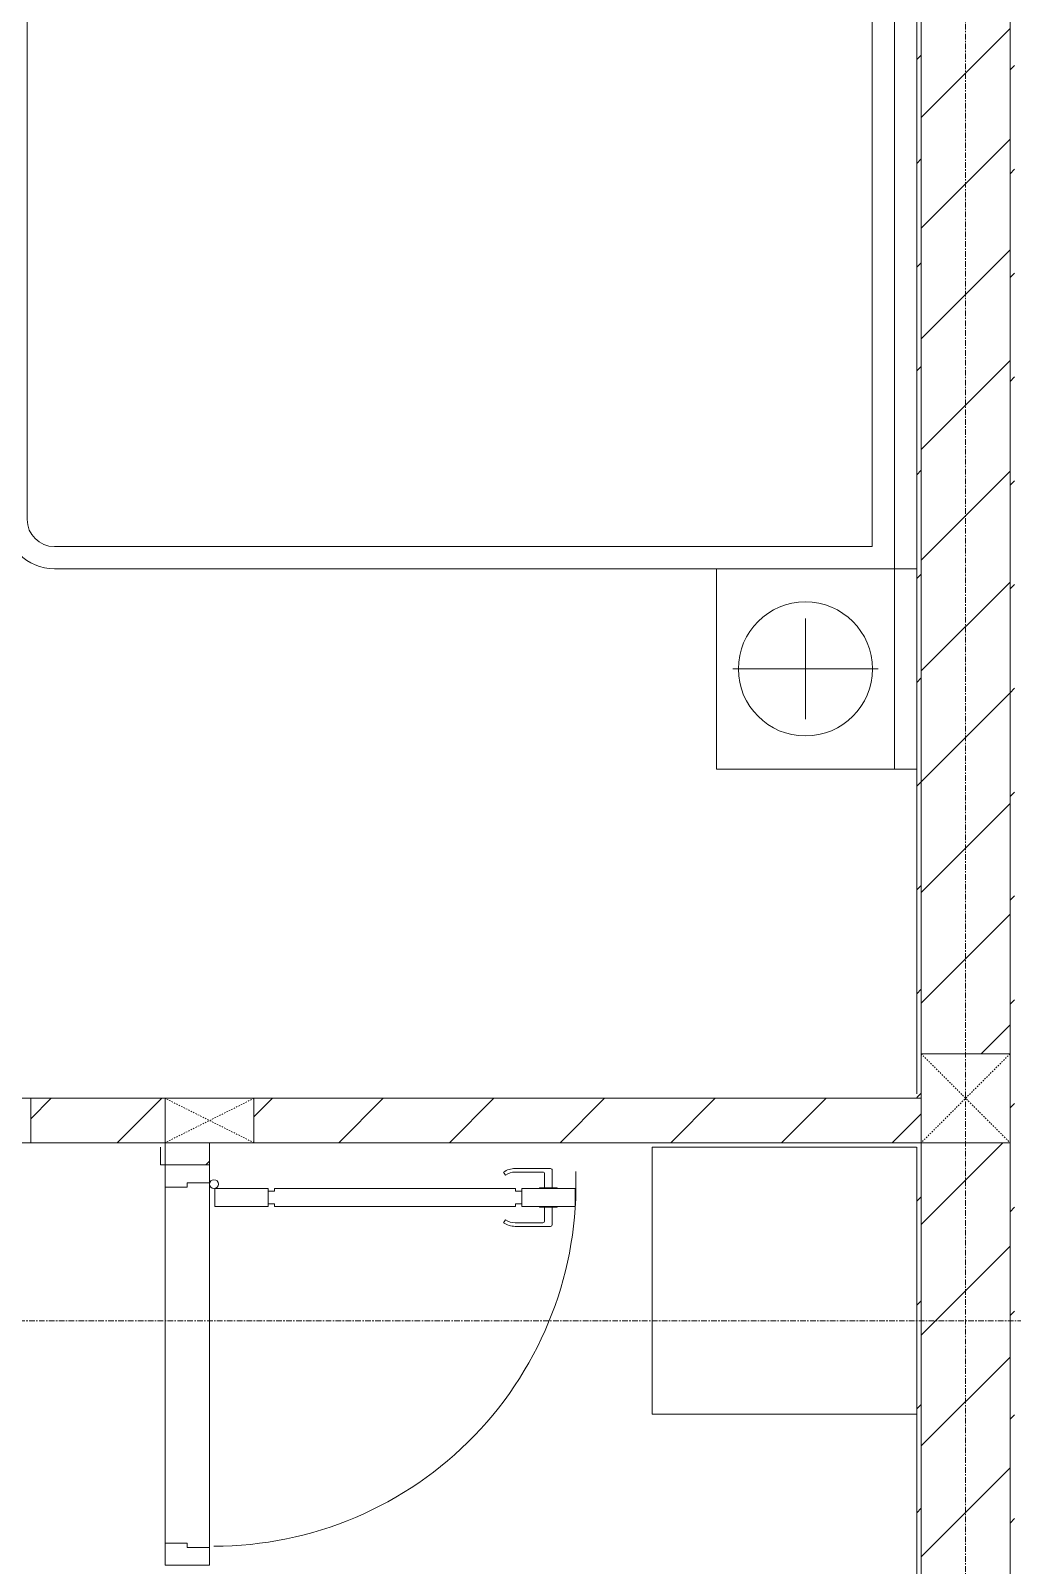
# Model space of a CAD drawing. Header units: millimetres. Extents: x 5357 to 201988, y -16345 to 109895.
# Drawn here: x 106051 to 108258, y 27887 to 31337 of the extents above; entities that cross this region are included whole.
import ezdxf

# ---------------------------------------------------------------- set-up
doc = ezdxf.new("R2010")
doc.units = ezdxf.units.MM
doc.linetypes.add('Dash', pattern=[6, 3, -3])
doc.linetypes.add('Grid Line', pattern=[22.225, 12.7, -3.175, 3.175, -3.175])
for name, color, linetype, lineweight in [('0-1', 7, 'Continuous', 5), ('A-DETL-GENF-1', 53, 'Continuous', 9), ('A-DOOR-1', 53, 'Continuous', 9), ('A-FLOR-1', 10, 'Continuous', 9), ('A-FLOR-2', 53, 'Continuous', 9), ('A-WALL', 113, 'Continuous', 9), ('A-WALL-1', 9, 'Continuous', 18), ('A-WALL-2', 53, 'Continuous', 9), ('A-WALL-4', 113, 'Continuous', 18), ('A-WALL-PATT-1', 10, 'Continuous', 9), ('A-WALL-PATT-2', 53, 'Continuous', 9), ('A-WALL-PATT-3', 111, 'Continuous', 9), ('G-IMPT-1', 254, 'Continuous', 9), ('I-FURN-1', 53, 'Continuous', 9), ('I-WALL-1', 9, 'Continuous', 18), ('S-COLS', 52, 'Continuous', 9), ('S-COLS-2', 9, 'Continuous', 18), ('S-COLS-4', 53, 'Continuous', 9), ('S-COLS-5', 52, 'Continuous', 18), ('S-COLS-6', 52, 'Dash', 9), ('S-COLS-HDLN', 52, 'Dash', 9), ('S-COLS-HDLN-1', 53, 'Dash', 9), ('S-GRID-1', 1, 'Grid Line', 9)]:
    doc.layers.add(name, color=color, linetype=linetype, lineweight=lineweight)
pattern_1 = [(45, (0, 0), (-124.4508, 124.4508), [])]
pattern_2 = [(45, (0, 0), (-116.67262, 116.67262), [])]

# ---------------------------------------------------------------- blocks, each defined once
blk = doc.blocks.new('NCV_TKTC_KET CAU_rvt-1-TKCS_MB SÂN ĐƯỜNG NỘI BỘ')
at = {"layer": 'A-FLOR-1'}
for p, q in [((106552.6, 28836.9), (106452.6, 28836.9)), ((106452.6, 28836.9), (106452.6, 28786.9)), ((106452.6, 28786.9), (106452.6, 28836.9)), ((106452.6, 28836.9), (106552.6, 28836.9)), ((106552.6, 28836.9), (106452.6, 28836.9)), ((106452.6, 28836.9), (106452.6, 28786.9)), ((107033.7, 28836.9), (106552.6, 28836.9)), ((106552.6, 28836.9), (107033.7, 28836.9)), ((107033.7, 28836.9), (106552.6, 28836.9)), ((106452.6, 28786.9), (106452.6, 28746.9)), ((106452.6, 28746.9), (106452.6, 28786.9)), ((106452.6, 28786.9), (106452.6, 28746.9)), ((106452.6, 28746.9), (106452.6, 27926.9)), ((106452.6, 27926.9), (106452.6, 28746.9)), ((106452.6, 28746.9), (106452.6, 27926.9)), ((106452.6, 27926.9), (106452.6, 27886.9)), ((106452.6, 27886.9), (106452.6, 27926.9)), ((106452.6, 27926.9), (106452.6, 27886.9))]:
    blk.add_line(p, q, dxfattribs=at)
blk = doc.blocks.new('DOOR_CW_01 CANH MO-PANEL KINH - DIW_01-900x2200-CỬA GỖ VÂN LAMINATE-553393-TKCS_MB SÂN ĐƯỜNG NỘI BỘ')
at = {"layer": 'A-DETL-GENF-1'}
for p, q in [((-397, 872), (-357, 872)), ((-397, 752), (-397, 872)), ((-357, 872), (-357, 752)), ((-399, 831.8), (-397, 831.8)), ((-399, 792.2), (-399, 831.8)), ((-397, 792.2), (-397, 831.8)), ((-357, 792.2), (-357, 831.8)), ((-355, 831.8), (-357, 831.8)), ((-355, 792.2), (-355, 831.8)), ((-442, 737), (-442, 816.5)), ((-399, 820.5), (-438, 820.5)), ((-434, 799.5), (-434, 737)), ((-399, 803.5), (-430, 803.5)), ((-355, 820.5), (-316, 820.5)), ((-355, 803.5), (-324, 803.5)), ((-320, 799.5), (-320, 737)), ((-312, 737), (-312, 816.5)), ((-397, 792.2), (-399, 792.2)), ((-357, 792.2), (-355, 792.2)), ((-357, 752), (-397, 752)), ((-397, 738), (-391, 738)), ((-397, 738), (-397, 196)), ((-363, 752), (-391, 752)), ((-391, 752), (-391, 738)), ((-363, 738), (-363, 752)), ((-357, 738), (-363, 738)), ((-357, 196), (-357, 738)), ((-433.9, 711.2), (-427.3, 715.8)), ((-320.1, 711.2), (-326.7, 715.8)), ((-397, 196), (-391, 196)), ((-357, 182), (-397, 182)), ((-397, 182), (-397, 62)), ((-391, 196), (-391, 182)), ((-391, 182), (-363, 182)), ((-357, 196), (-363, 196)), ((-363, 182), (-363, 196)), ((-357, 62), (-357, 182)), ((-397, 62), (-357, 62))]:
    blk.add_line(p, q, dxfattribs=at)
blk.add_circle((-407, 60), 10, dxfattribs=at)
for centre, radius, start, end in [((-407, 60), 814, 360, 92), ((-438, 816.5), 4, 90, 180), ((-430, 799.5), 4, 90, 180), ((-324, 799.5), 4, 360, 90), ((-316, 816.5), 4, 0, 90), ((-397, 737), 45, 180, 215), ((-397, 737), 37, 180, 215), ((-357, 737), 37, 325, 0), ((-357, 737), 45, 325, 0)]:
    blk.add_arc(centre, radius, start, end, dxfattribs=at)
at = {"layer": 'A-DOOR-1'}
for p, q in [((-410, 50), (-450, 50)), ((-450, 50), (-450, -50)), ((-410, 0), (-410, 50)), ((-407, 50), (-382, 50)), ((450, 50), (410, 50)), ((410, 50), (410, 0)), ((450, -50), (450, 50)), ((-400, 0), (-410, 0)), ((-400, -50), (-400, 0)), ((410, 0), (400, 0)), ((400, 0), (400, -50)), ((-450, -50), (-400, -50)), ((400, -50), (450, -50))]:
    blk.add_line(p, q, dxfattribs=at)
blk = doc.blocks.new('GIUONG NGU-2TAB-1600x2000 - GIUONG NGU-2TAB-1600x2000-V19-TKCS_MB SÂN ĐƯỜNG NỘI BỘ')
at = {"layer": 'I-FURN-1'}
for p, q in [((569.6, 2050), (1997.1, 2050)), ((1997.1, 2050), (569.6, 2050)), ((1997.1, 2000), (569.6, 2000)), ((458.5, 50), (458.5, 1938.9)), ((458.5, 1938.9), (458.5, 50)), ((508.5, 1938.9), (508.5, 100)), ((2058.2, 100), (2058.2, 1938.9)), ((2108.2, 1938.9), (2108.2, 50)), ((2108.2, 50), (2108.2, 1938.9)), ((8.5, 50), (8.5, 450.3)), ((8.5, 450.3), (458.5, 450.3)), ((8.5, 450.3), (458.5, 450.3)), ((8.5, 50), (8.5, 450.3)), ((458.5, 450.3), (458.5, 50)), ((458.5, 450.3), (458.5, 50)), ((2108.2, 50), (2108.2, 450.3)), ((2108.2, 450.3), (2558.2, 450.3)), ((2108.2, 450.3), (2108.2, 50)), ((2558.2, 450.3), (2108.2, 450.3)), ((2558.2, 450.3), (2558.2, 50)), ((2558.2, 50), (2558.2, 450.3)), ((233.5, 86.8), (233.5, 413.5)), ((2333.2, 86.8), (2333.2, 413.5)), ((120.2, 250.2), (346.8, 250.2)), ((2446.5, 250.2), (2219.8, 250.2)), ((508.5, 100), (2058.2, 100)), ((458.5, 50), (8.5, 50)), ((8.5, 0), (8.5, 50)), ((8.5, 50), (458.5, 50)), ((458.5, 50), (8.5, 50)), ((2108.2, 50), (458.5, 50)), ((458.5, 50), (458.5, 0)), ((458.5, 0), (458.5, 50)), ((458.5, 50), (2108.2, 50)), ((458.5, 50), (2108.2, 50)), ((2558.2, 50), (2108.2, 50)), ((2108.2, 50), (2558.2, 50)), ((2108.2, 0), (2108.2, 50)), ((2108.2, 50), (2108.2, 0)), ((2108.2, 50), (2558.2, 50)), ((2558.2, 50), (2558.2, 0))]:
    blk.add_line(p, q, dxfattribs=at)
for centre in [(233.5, 250.2), (2333.2, 250.2)]:
    blk.add_circle(centre, 150.7, dxfattribs=at)
for centre, radius, start, end in [((569.6, 1938.9), 111.1, 90, 180), ((569.6, 1938.9), 111.1, 90, 180), ((1997.1, 1938.9), 111.1, 0, 90), ((1997.1, 1938.9), 111.1, 360, 90), ((569.6, 1938.9), 61.1, 90, 180), ((1997.1, 1938.9), 61.1, 360, 90)]:
    blk.add_arc(centre, radius, start, end, dxfattribs=at)
blk = doc.blocks.new('MAY GIAT - MAY GIAT_dwg-348053-TKCS_MB SÂN ĐƯỜNG NỘI BỘ')
at = {"layer": 'G-IMPT-1', "flags": 128}
blk.add_lwpolyline([(5, 596.6), (5, 2.3), (605, 2.3), (605, 596.6)], dxfattribs=at)
blk = doc.blocks.new('MAY GIAT - MAY GIAT-401071-TKCS_MB SÂN ĐƯỜNG NỘI BỘ')
at = {"layer": 'I-FURN-1'}
for p, q in [((5, -2.3), (605, -2.3)), ((5, -596.6), (5, -2.3)), ((605, -2.3), (605, -596.6))]:
    blk.add_line(p, q, dxfattribs=at)
at = {"extrusion": (0, 0, -1), "zscale": -1, "rotation": 180}
blk.add_blockref('MAY GIAT - MAY GIAT_dwg-348053-TKCS_MB SÂN ĐƯỜNG NỘI BỘ', (0, 0), dxfattribs=at)
blk = doc.blocks.new('G1_SOF - BO TRU - 100x200-V107-TKCS_MB SÂN ĐƯỜNG NỘI BỘ')
at = {"layer": 'S-COLS-2'}
for p, q in [((-50, 100), (50, 100)), ((-50, -100), (-50, 100)), ((50, 100), (50, -100)), ((50, -100), (-50, -100))]:
    blk.add_line(p, q, dxfattribs=at)
at = {"layer": 'S-COLS-HDLN-1'}
for p, q in [((50, -100), (-50, 100)), ((-50, -100), (50, 100))]:
    blk.add_line(p, q, dxfattribs=at)
blk = doc.blocks.new('DOOR_CW_01 CANH MO-PANEL KINH - DIG_01-900x2200-CỬA NHÔM KÍNH-400868-TKCS_MB SÂN ĐƯỜNG NỘI BỘ')
at = {"layer": 'A-DETL-GENF-1'}
for p, q in [((-397, 872), (-357, 872)), ((-397, 752), (-397, 872)), ((-357, 872), (-357, 752)), ((-399, 831.8), (-397, 831.8)), ((-399, 792.2), (-399, 831.8)), ((-397, 792.2), (-397, 831.8)), ((-357, 792.2), (-357, 831.8)), ((-355, 831.8), (-357, 831.8)), ((-355, 792.2), (-355, 831.8)), ((-442, 737), (-442, 816.5)), ((-399, 820.5), (-438, 820.5)), ((-434, 799.5), (-434, 737)), ((-399, 803.5), (-430, 803.5)), ((-355, 820.5), (-316, 820.5)), ((-355, 803.5), (-324, 803.5)), ((-320, 799.5), (-320, 737)), ((-312, 737), (-312, 816.5)), ((-397, 792.2), (-399, 792.2)), ((-357, 792.2), (-355, 792.2)), ((-357, 752), (-397, 752)), ((-397, 738), (-391, 738)), ((-397, 738), (-397, 196)), ((-363, 752), (-391, 752)), ((-391, 752), (-391, 738)), ((-363, 738), (-363, 752)), ((-357, 738), (-363, 738)), ((-357, 196), (-357, 738)), ((-433.9, 711.2), (-427.3, 715.8)), ((-320.1, 711.2), (-326.7, 715.8)), ((-397, 196), (-391, 196)), ((-357, 182), (-397, 182)), ((-397, 182), (-397, 62)), ((-391, 196), (-391, 182)), ((-391, 182), (-363, 182)), ((-357, 196), (-363, 196)), ((-363, 182), (-363, 196)), ((-357, 62), (-357, 182)), ((-397, 62), (-357, 62))]:
    blk.add_line(p, q, dxfattribs=at)
blk.add_circle((-407, 60), 10, dxfattribs=at)
for centre, radius, start, end in [((-407, 60), 814, 360, 92), ((-438, 816.5), 4, 90, 180), ((-430, 799.5), 4, 90, 180), ((-324, 799.5), 4, 360, 90), ((-316, 816.5), 4, 0, 90), ((-397, 737), 45, 180, 215), ((-397, 737), 37, 180, 215), ((-357, 737), 37, 325, 0), ((-357, 737), 45, 325, 0)]:
    blk.add_arc(centre, radius, start, end, dxfattribs=at)
at = {"layer": 'A-DOOR-1'}
for p, q in [((-410, 50), (-450, 50)), ((-450, 50), (-450, -50)), ((-410, 0), (-410, 50)), ((-407, 50), (-382, 50)), ((450, 50), (410, 50)), ((410, 50), (410, 0)), ((450, -50), (450, 50)), ((-400, 0), (-410, 0)), ((-400, -50), (-400, 0)), ((410, 0), (400, 0)), ((400, 0), (400, -50)), ((-450, -50), (-400, -50)), ((400, -50), (450, -50))]:
    blk.add_line(p, q, dxfattribs=at)
blk = doc.blocks.new('NCV_TKTC_TANG 1_rvt-1-TKCS_MB SÂN ĐƯỜNG NỘI BỘ')
at = {"layer": 'A-WALL-PATT-1'}
h = blk.add_hatch(dxfattribs=at)
h.set_pattern_fill('FP_1', color=256, style=0, pattern_type=2)
h.set_pattern_definition(pattern_1)
h.paths.add_polyline_path([(108052.6, 28836.9), (108052.6, 28936.9), (106552.6, 28936.9), (106552.6, 28836.9), (108042.6, 28836.9)])
h.paths.add_polyline_path([(106050.5, 28836.9), (106352.6, 28836.9), (106352.6, 28936.9), (106050.5, 28936.9), (106050.5, 28886.9)])
h.paths.add_polyline_path([(105053.4, 28836.9), (105150.5, 28836.9), (105150.5, 28936.9), (104850.9, 28936.9), (104850.9, 28836.9), (105052.6, 28836.9)])
h.paths.add_polyline_path([(103252.6, 28836.9), (104050.9, 28836.9), (104050.9, 28936.9), (103252.6, 28936.9), (103252.6, 28925.8)])
h = blk.add_hatch(dxfattribs=at)
h.set_pattern_fill('FP_1', color=256, style=0, pattern_type=2)
h.set_pattern_definition(pattern_1)
h.paths.add_polyline_path([(106352.6, 27836.9), (106452.6, 27836.9), (106452.6, 27886.9), (106352.6, 27886.9), (106352.6, 27837.4)])
h.paths.add_polyline_path([(106452.6, 28786.9), (106452.6, 28836.9), (106352.6, 28836.9), (106352.6, 28786.9), (106402.6, 28786.9)])
at = {"layer": 'A-WALL-PATT-2'}
h = blk.add_hatch(dxfattribs=at)
h.set_pattern_fill('FP_2', color=256, style=0, pattern_type=2)
h.set_pattern_definition(pattern_2)
h.paths.add_polyline_path([(108052.6, 28936.9), (108052.6, 32236.9), (108042.6, 32236.9), (108042.6, 28936.9)])
h = blk.add_hatch(dxfattribs=at)
h.set_pattern_fill('FP_2', color=256, style=0, pattern_type=2)
h.set_pattern_definition(pattern_2)
h.paths.add_polyline_path([(108261.7, 25546.9), (108262.6, 25547.9), (108262.6, 32236.9), (108252.6, 32236.9), (108252.6, 25546.9)])
h = blk.add_hatch(dxfattribs=at)
h.set_pattern_fill('FP_2', color=256, style=0, pattern_type=2)
h.set_pattern_definition(pattern_2)
h.paths.add_polyline_path([(108052.6, 25536.9), (108052.6, 28836.9), (108042.6, 28836.9), (108042.6, 25536.9)])
at = {"layer": 'A-FLOR-1'}
for p, q in [((106000.5, 28836.9), (106050.5, 28836.9)), ((106050.5, 28836.9), (106352.6, 28836.9)), ((106352.6, 28836.9), (106352.6, 28826.9)), ((106352.6, 28786.9), (106352.6, 28736.9)), ((106352.6, 28736.9), (106352.6, 27936.9)), ((106352.6, 27936.9), (106352.6, 27886.9))]:
    blk.add_line(p, q, dxfattribs=at)
at = {"layer": 'A-FLOR-2'}
blk.add_line((106352.6, 27936.9), (106352.6, 28736.9), dxfattribs=at)
at = {"layer": 'A-WALL-1'}
for p, q in [((108052.6, 28936.9), (108042.6, 28936.9)), ((108052.6, 28836.9), (108052.6, 28936.9)), ((106352.6, 28836.9), (106352.6, 28826.9)), ((106452.6, 28826.9), (106452.6, 28836.9)), ((108042.6, 28836.9), (108052.6, 28836.9))]:
    blk.add_line(p, q, dxfattribs=at)
at = {"layer": 'A-WALL-2'}
for p, q in [((106352.6, 28936.9), (106050.5, 28936.9)), ((108042.6, 28936.9), (106552.6, 28936.9)), ((106050.5, 28836.9), (106352.6, 28836.9)), ((106352.6, 28786.9), (106352.6, 28826.9)), ((106352.6, 28826.9), (106352.6, 28786.9)), ((106452.6, 28786.9), (106452.6, 28826.9)), ((106552.6, 28836.9), (108042.6, 28836.9)), ((106452.6, 28746.9), (106452.6, 27926.9)), ((106352.6, 27936.9), (106352.6, 28736.9))]:
    blk.add_line(p, q, dxfattribs=at)
at = {"layer": 'I-WALL-1'}
for p, q in [((108042.6, 32226.9), (108042.6, 28946.9)), ((108052.6, 28936.9), (108052.6, 32236.9)), ((108252.6, 32236.9), (108252.6, 25546.9)), ((108042.6, 28936.9), (108052.6, 28936.9)), ((106342.6, 28826.9), (106342.6, 28786.9)), ((108052.6, 28836.9), (108042.6, 28836.9)), ((108042.6, 28826.9), (108042.6, 25546.9)), ((108052.6, 25536.9), (108052.6, 28836.9)), ((106342.6, 28786.9), (106352.6, 28786.9))]:
    blk.add_line(p, q, dxfattribs=at)
at = {"layer": 'A-DOOR-1'}
blk.add_blockref('DOOR_CW_01 CANH MO-PANEL KINH - DIW_01-900x2200-CỬA GỖ VÂN LAMINATE-553393-TKCS_MB SÂN ĐƯỜNG NỘI BỘ', (105600.5, 28886.9), dxfattribs=at)
at = {"layer": 'A-DOOR-1', "rotation": 270.0000000000003}
blk.add_blockref('DOOR_CW_01 CANH MO-PANEL KINH - DIG_01-900x2200-CỬA NHÔM KÍNH-400868-TKCS_MB SÂN ĐƯỜNG NỘI BỘ', (106402.6, 28336.9), dxfattribs=at)
at = {"layer": 'I-FURN-1'}
for name, p, rotation in [('GIUONG NGU-2TAB-1600x2000 - GIUONG NGU-2TAB-1600x2000-V19-TKCS_MB SÂN ĐƯỜNG NỘI BỘ', (108042.6, 29668.6), 89.99999999999915), ('MAY GIAT - MAY GIAT-401071-TKCS_MB SÂN ĐƯỜNG NỘI BỘ', (107445.9, 28222), 89.9999999999998)]:
    blk.add_blockref(name, p, dxfattribs=dict(at, rotation=rotation))
at = {"layer": 'S-COLS-4', "rotation": 90.00000000000037}
blk.add_blockref('G1_SOF - BO TRU - 100x200-V107-TKCS_MB SÂN ĐƯỜNG NỘI BỘ', (106452.6, 28886.9), dxfattribs=at)
blk = doc.blocks.new('G1_SOF - BO TRU - 200x200-3050151-TKCS_MB SÂN ĐƯỜNG NỘI BỘ')
at = {"layer": 'S-COLS-HDLN'}
for p, q in [((-100, 100), (100, -100)), ((100, 100), (-100, -100))]:
    blk.add_line(p, q, dxfattribs=at)

msp = doc.modelspace()

# ---------------------------------------------------------------- hatches: boundary and pattern name
at = {"layer": 'A-WALL-PATT-3'}
h = msp.add_hatch(dxfattribs=at)
h.set_pattern_fill('FP_1', color=256, style=0, pattern_type=2)
h.set_pattern_definition(pattern_1)
h.paths.add_polyline_path([(108052.6, 25536.9), (108252.6, 25536.9), (108252.6, 28836.9), (108052.6, 28836.9), (108052.6, 27050.4)])
h.paths.add_polyline_path([(108244.1, 29036.9), (108252.6, 29036.9), (108252.6, 32237), (108052.6, 32236.9), (108052.6, 29036.9), (108188.7, 29036.9)])

# ---------------------------------------------------------------- linework, layer by layer
at = {"layer": 'A-WALL'}
for p, q in [((108052.6, 29036.9), (108252.6, 29036.9)), ((108252.6, 28836.9), (108052.6, 28836.9))]:
    msp.add_line(p, q, dxfattribs=at)
at = {"layer": 'A-WALL-4'}
for p, q in [((108052.6, 32237), (108052.6, 29036.9)), ((108252.6, 29036.9), (108252.6, 32237)), ((108052.6, 28836.9), (108052.6, 25536.9)), ((108252.6, 25536.9), (108252.6, 28836.9))]:
    msp.add_line(p, q, dxfattribs=at)
at = {"layer": 'S-COLS'}
for p, q in [((108252.6, 29036.9), (108052.6, 29036.9)), ((108052.6, 28836.9), (108252.6, 28836.9))]:
    msp.add_line(p, q, dxfattribs=at)
at = {"layer": 'S-COLS-5'}
for p, q in [((108052.6, 29036.9), (108052.6, 28836.9)), ((108252.6, 28836.9), (108252.6, 29036.9))]:
    msp.add_line(p, q, dxfattribs=at)
at = {"layer": 'S-GRID-1'}
for p, q in [((108152.6, 20960.6), (108152.6, 80482.7)), ((131551.8, 28436.9), (29351.8, 28436.9))]:
    msp.add_line(p, q, dxfattribs=at)

# ---------------------------------------------------------------- block references
at = {"layer": '0-1'}
for name in ['NCV_TKTC_KET CAU_rvt-1-TKCS_MB SÂN ĐƯỜNG NỘI BỘ', 'NCV_TKTC_TANG 1_rvt-1-TKCS_MB SÂN ĐƯỜNG NỘI BỘ']:
    msp.add_blockref(name, (0, 0), dxfattribs=at)
at = {"layer": 'S-COLS-6'}
msp.add_blockref('G1_SOF - BO TRU - 200x200-3050151-TKCS_MB SÂN ĐƯỜNG NỘI BỘ', (108152.6, 28936.9), dxfattribs=at)

doc.saveas('drawing.dxf')
